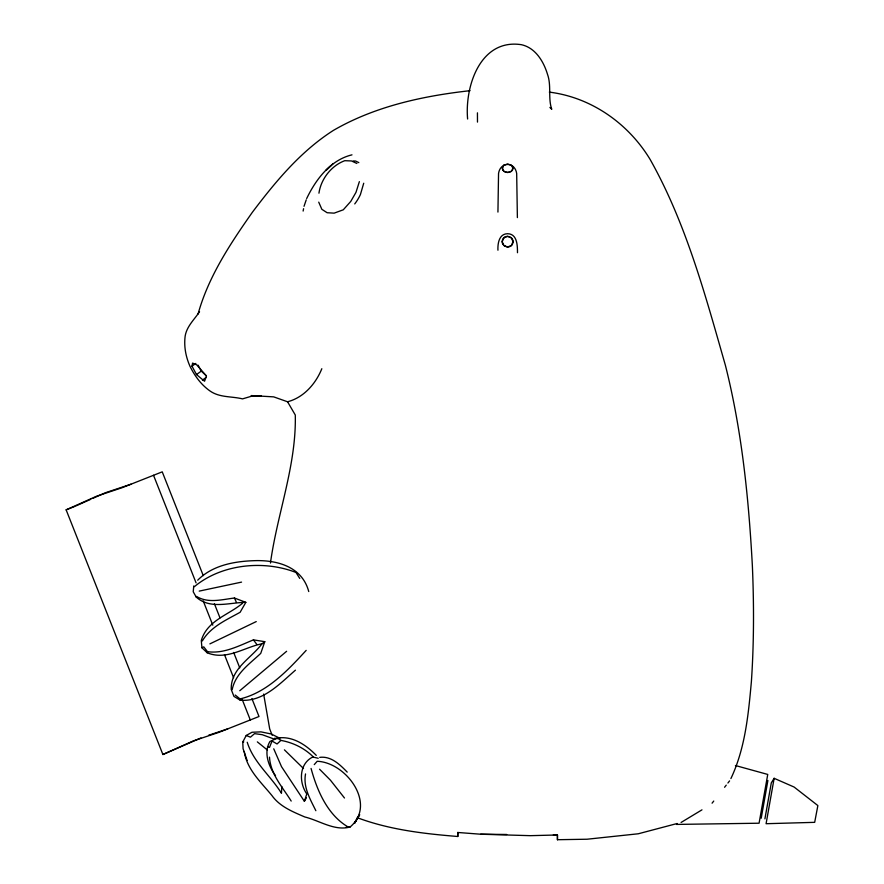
<?xml version="1.0" encoding="UTF-8"?>
<svg xmlns="http://www.w3.org/2000/svg" width="884" height="884" viewBox="0 0 884 884"><rect width="100%" height="100%" fill="white"/><g stroke="black" fill="none" stroke-linecap="round" stroke-linejoin="round"><path stroke-width="1.33" d="M357.191 817.656C389.28 829.711 423.79 833.756 457.779 836.485L457.779 832.474L480.664 834.22L530.323 835.667L557.45 834.982L557.45 839.8M497.935 212.083L498.543 173.485C500.355 161.429 514.864 161.429 516.676 173.485L517.383 217.597M318.947 193.198C320.925 179.087 331.29 165.662 344.782 160.689L351.512 160.954L356.86 163.463M281.808 786.484L281.466 793.291C270.67 775.821 253.553 762.406 247.222 742.24M477.437 112.832L477.482 122.102M305.532 773.931C303.024 787.268 310.229 799.235 315.853 810.705M497.946 250.216C497.615 243.553 499.04 233.785 507.615 233.708C517.372 233.94 517.449 245.619 517.483 252.713M193.762 585.937L193.22 591.761L196.226 597.087C210.193 609.695 229.531 602.435 245.829 602.347L240.128 612.28C226.348 619.971 210.646 626.723 202.325 640.955M316.284 755.367C306.118 745.013 292.792 735.742 277.51 738.041L269.952 741.466C263.432 752.383 268.493 766.229 275.521 775.644M467.614 118.997C464.675 86.289 480.355 38.399 521.427 44.697C535.472 47.802 543.638 61.493 547.505 74.322C551.605 85.593 547.859 98.378 551.771 109.296L549.903 107.417M270.471 563.031L270.835 560.323C277.941 511.77 296.438 464.509 295.289 415.016L287.554 401.778L273.708 396.872L251.211 395.568M761.201 818.241L767.898 780.473M764.914 818.871L771.301 782.859L774.141 778.307L794.108 787.047L817.866 805.567L814.683 822.341L766.085 823.711L774.141 778.307M191.994 366.186L192.579 363.092L196.657 364.816L206.469 375.965L204.558 381.247L196.513 374.562L191.994 366.186L195.806 363.434M303.124 211.066L303.577 208.69M502.609 166.645L502.609 169.894C504.742 173.341 510.488 173.341 512.621 169.894L512.621 166.645M207.188 652.779L207.497 651.674L203.762 646.867L201.928 647.773L207.188 652.779C226.514 660.757 244.006 647.353 262.018 643.751L264.78 641.673L253.421 639.872C238.824 645.85 223.796 653.95 207.497 651.674M232.194 689.597C235.365 673.564 249.597 663.895 260.736 653.386L264.78 641.673M363.722 183.231L360.407 194.579A30.387 18.741 -60.4 0 1 354.738 203.917M359.368 181.64L355.976 192.369L350.771 201.408L343.279 209.806L334.13 213.143L327.124 212.724L321.853 209.309L318.726 202.138M198.049 314.041C208.436 276.604 230.249 243.785 252.349 212.304C275.543 181.585 300.659 151.252 333.456 130.357C374.938 106.323 422.828 95.958 470.034 90.687M273.742 748.814L281.532 766.693L304.372 801.28L306.792 793.954C298.759 782.428 299.002 763.765 312.748 757.013L318.229 758.273M304.03 206.315L306.229 199.839M730.902 778.572C745.234 748.24 748.383 714.57 751.389 681.586C753.997 643.077 754.019 604.446 752.372 565.893C748.704 498.521 741.952 430.928 725.41 365.368C705.31 295.157 686.183 223.519 650.149 159.474C628.402 123.517 591.341 97.362 549.34 92.124M306.671 198.546C315.809 179.507 330.417 159.982 351.987 154.844M321.831 368.716C315.732 383.8 303.742 397.568 287.554 401.778M196.226 597.087L196.557 596.446C208.127 603.562 221.939 599.551 234.426 598.015L245.829 602.347M247.133 760.472L243.078 748.737L242.757 742.019L246.227 735.466L251.984 732.261L260.957 731.864L271.211 733.985L279.897 738.284M304.372 801.28L306.405 797.81M244.238 751.433C246.846 769.478 260.968 782.13 271.907 795.512C279.863 806.672 292.681 811.7 304.77 816.96C319.566 820.573 334.495 831.269 350.075 827.015C377.048 804.44 346.406 762.406 317.201 761.279L314.262 764.616M354.473 823.236L359.6 814.794L354.473 823.236L357.479 818.33M262.018 643.751C251.189 658.414 230.569 668.403 231.232 689.487L233.951 696.415L240.194 700.172C262.946 702.261 279.687 683.763 295.433 670.171M306.173 650.381C287.897 670.227 267.156 692.515 240.028 698.924L235.221 695.034M712.084 803.18L713.753 801.059M724.582 787.268L726.25 785.147M727.919 783.025L729.576 780.904M242.592 603.208C228.536 615.098 207.11 620.424 201.287 640.546L201.928 647.773M194.392 586.667C221.519 564.069 263.609 559.826 295.996 572.467L299.742 578.401M330.848 165.717L326.052 170.314L332.804 163.938M313.212 756.837C304.472 748.151 293.002 742.571 280.924 740.405L277.068 743.963L272.04 741.046L269.51 747.4L267.498 746.626M239.774 690.724L286.626 651.287M197.718 580.191C213.066 564.589 236.249 560.975 257.2 560.6C279.421 560.489 302.416 567.771 308.748 591.54M199.541 311.732C194.403 319.456 186.789 326.295 185.176 335.986C183.784 346.395 185.806 356.882 190.049 366.429C194.745 375.943 201.11 384.695 209.851 390.872C219.519 397.767 231.531 396.154 242.536 398.872L252.249 396.01L261.222 395.689M196.513 374.562L201.276 371.103L206.204 375.744M202.414 380.12L206.226 377.358M681.078 822.463L701.973 809.843M209.873 643.884L256.25 621.585M200.966 737.941L162.899 754.516L66.134 509.847L96.71 496.167L122.268 487.648L162.236 471.846L203.265 575.606M76.057 505.858L90.743 499.294M93.185 498.2L105.417 492.731L130.976 484.211M162.899 754.516L193.474 740.836L219.033 732.317L259.001 716.515L251.907 698.581M66.134 509.847L74.842 506.41M208.58 735.267L227.74 728.869M677.188 823.501L638.292 833.778L587.064 839.225L557.45 839.712L557.45 834.982L553.34 834.938M199.22 591.109L241.564 582.114M242.757 742.019L243.774 741.875M346.097 827.291L350.075 827.015M676.47 824.418L759.08 823.214L767.743 774.439L735.411 765.522M480.664 834.22L506.709 834.474M319.688 757.367C331.157 755.886 339.887 764.572 347.202 772.108M353.18 160.954L355.589 161.032L358.816 162.612M274.692 738.217L277.874 738.637M246.227 735.466L250.426 737.19L254.57 733.632L262.283 734.714L274.736 739.289M348.837 827.391C327.743 815.501 317.157 790.826 311.069 768.45M277.51 738.041L280.924 740.405M257.343 741.875L267.41 750.052M284.416 749.842L303.51 768.528M319.555 769.202L330.45 780.196L344.484 798.009M253.421 639.872L256.68 644.215M291.19 801.07C282.593 787.158 270.537 774.318 269.487 757.124M198.049 365.136L201.276 371.103M234.426 598.015L236.459 602.479M214.414 603.783L219.994 617.872M233.674 652.458L239.752 667.829M153.529 475.283L196.082 582.888M203.176 600.822L212.801 625.165M224.459 654.624L233.575 677.685M242.194 699.454L250.294 719.952M272.161 735.245L269.686 728.902L263.653 694.095M240.028 698.924L240.194 700.172M457.779 832.474L457.779 836.485M502.609 239.608C499.825 245.918 510.134 250.117 512.621 243.719C515.405 237.409 505.096 233.21 502.609 239.608M503.781 237.862L502.2 241.663L503.781 245.465L507.615 247.034L511.438 245.465L513.029 241.663L511.438 237.862L507.615 236.282L503.781 237.862M503.781 165.264L502.2 168.269L503.781 171.275L507.615 172.524L511.438 171.275L513.029 168.269L511.438 165.264L507.615 164.015L503.781 165.264"/></g></svg>
